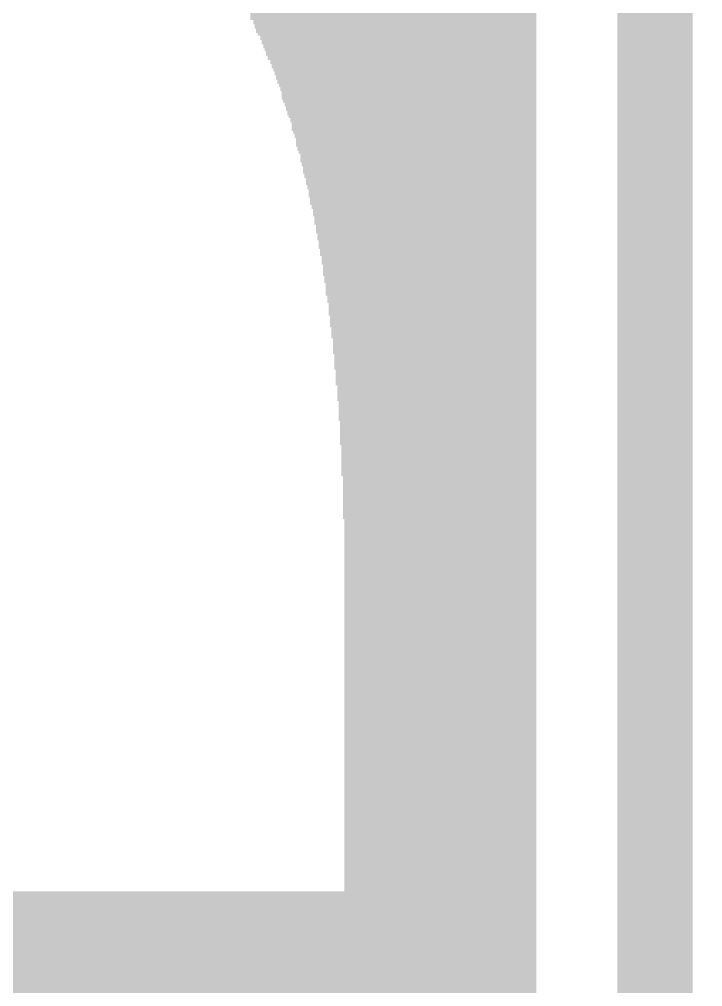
# Model space of a CAD drawing. Extents: x -0.06 to 0.95, y -0.15 to 2.11.
# Drawn here: x 0.5172 to 0.5653, y 1.9392 to 2.0072 of the extents above; entities that cross this region are included whole.
import ezdxf

# ---------------------------------------------------------------- set-up
doc = ezdxf.new("R2010")
doc.units = 0
doc.layers.add('LORA_CLICK_V104_GTO', color=6, linetype='CONTINUOUS')

msp = doc.modelspace()

# ---------------------------------------------------------------- linework, layer by layer
at = {"layer": 'LORA_CLICK_V104_GTO', "const_width": 0.0014}
for points in [[(0.5335, 2.0079), (0.5536, 2.0079)], [(0.5335, 2.0079), (0.5536, 2.0079)], [(0.5337, 2.0076), (0.5536, 2.0076)], [(0.5337, 2.0076), (0.5536, 2.0076)], [(0.5593, 2.0077), (0.5646, 2.0077)], [(0.5593, 2.0077), (0.5646, 2.0077)], [(0.5338, 2.0073), (0.5536, 2.0073)], [(0.5338, 2.0073), (0.5536, 2.0073)], [(0.5339, 2.007), (0.5536, 2.007)], [(0.5339, 2.007), (0.5536, 2.007)], [(0.534, 2.0068), (0.5536, 2.0068)], [(0.534, 2.0068), (0.5536, 2.0068)], [(0.5593, 2.0074), (0.5646, 2.0074)], [(0.5593, 2.0074), (0.5646, 2.0074)], [(0.5593, 2.0071), (0.5646, 2.0071)], [(0.5593, 2.0071), (0.5646, 2.0071)], [(0.5593, 2.0069), (0.5646, 2.0069)], [(0.5593, 2.0069), (0.5646, 2.0069)], [(0.5342, 2.0065), (0.5536, 2.0065)], [(0.5342, 2.0065), (0.5536, 2.0065)], [(0.5343, 2.0062), (0.5536, 2.0062)], [(0.5343, 2.0062), (0.5536, 2.0062)], [(0.5593, 2.0066), (0.5646, 2.0066)], [(0.5593, 2.0066), (0.5646, 2.0066)], [(0.5593, 2.0063), (0.5646, 2.0063)], [(0.5593, 2.0063), (0.5646, 2.0063)], [(0.5344, 2.0059), (0.5536, 2.0059)], [(0.5344, 2.0059), (0.5536, 2.0059)], [(0.5345, 2.0057), (0.5536, 2.0057)], [(0.5345, 2.0057), (0.5536, 2.0057)], [(0.5593, 2.006), (0.5646, 2.006)], [(0.5593, 2.006), (0.5646, 2.006)], [(0.5593, 2.0058), (0.5646, 2.0058)], [(0.5593, 2.0058), (0.5646, 2.0058)], [(0.5593, 2.0055), (0.5646, 2.0055)], [(0.5593, 2.0055), (0.5646, 2.0055)], [(0.5346, 2.0054), (0.5536, 2.0054)], [(0.5346, 2.0054), (0.5536, 2.0054)], [(0.5347, 2.0051), (0.5536, 2.0051)], [(0.5347, 2.0051), (0.5536, 2.0051)], [(0.5349, 2.0048), (0.5536, 2.0048)], [(0.5349, 2.0048), (0.5536, 2.0048)], [(0.5593, 2.0052), (0.5646, 2.0052)], [(0.5593, 2.0052), (0.5646, 2.0052)], [(0.5593, 2.0049), (0.5646, 2.0049)], [(0.5593, 2.0049), (0.5646, 2.0049)], [(0.535, 2.0045), (0.5536, 2.0045)], [(0.535, 2.0045), (0.5536, 2.0045)], [(0.5351, 2.0043), (0.5536, 2.0043)], [(0.5351, 2.0043), (0.5536, 2.0043)], [(0.5593, 2.0047), (0.5646, 2.0047)], [(0.5593, 2.0047), (0.5646, 2.0047)], [(0.5593, 2.0044), (0.5646, 2.0044)], [(0.5593, 2.0044), (0.5646, 2.0044)], [(0.5593, 2.0041), (0.5646, 2.0041)], [(0.5593, 2.0041), (0.5646, 2.0041)], [(0.5352, 2.004), (0.5536, 2.004)], [(0.5352, 2.004), (0.5536, 2.004)], [(0.5353, 2.0037), (0.5536, 2.0037)], [(0.5353, 2.0037), (0.5536, 2.0037)], [(0.5354, 2.0034), (0.5536, 2.0034)], [(0.5354, 2.0034), (0.5536, 2.0034)], [(0.5593, 2.0038), (0.5646, 2.0038)], [(0.5593, 2.0038), (0.5646, 2.0038)], [(0.5593, 2.0035), (0.5646, 2.0035)], [(0.5593, 2.0035), (0.5646, 2.0035)], [(0.5355, 2.0032), (0.5536, 2.0032)], [(0.5355, 2.0032), (0.5536, 2.0032)], [(0.5356, 2.0029), (0.5536, 2.0029)], [(0.5356, 2.0029), (0.5536, 2.0029)], [(0.5593, 2.0033), (0.5646, 2.0033)], [(0.5593, 2.0033), (0.5646, 2.0033)], [(0.5593, 2.003), (0.5646, 2.003)], [(0.5593, 2.003), (0.5646, 2.003)], [(0.5593, 2.0027), (0.5646, 2.0027)], [(0.5593, 2.0027), (0.5646, 2.0027)], [(0.5357, 2.0026), (0.5536, 2.0026)], [(0.5357, 2.0026), (0.5536, 2.0026)], [(0.5357, 2.0023), (0.5536, 2.0023)], [(0.5357, 2.0023), (0.5536, 2.0023)], [(0.5358, 2.0021), (0.5536, 2.0021)], [(0.5358, 2.0021), (0.5536, 2.0021)], [(0.5593, 2.0024), (0.5646, 2.0024)], [(0.5593, 2.0024), (0.5646, 2.0024)], [(0.5593, 2.0022), (0.5646, 2.0022)], [(0.5593, 2.0022), (0.5646, 2.0022)], [(0.5359, 2.0018), (0.5536, 2.0018)], [(0.5359, 2.0018), (0.5536, 2.0018)], [(0.536, 2.0015), (0.5536, 2.0015)], [(0.536, 2.0015), (0.5536, 2.0015)], [(0.5593, 2.0019), (0.5646, 2.0019)], [(0.5593, 2.0019), (0.5646, 2.0019)], [(0.5593, 2.0016), (0.5646, 2.0016)], [(0.5593, 2.0016), (0.5646, 2.0016)], [(0.5361, 2.0012), (0.5536, 2.0012)], [(0.5361, 2.0012), (0.5536, 2.0012)], [(0.5362, 2.001), (0.5536, 2.001)], [(0.5362, 2.001), (0.5536, 2.001)], [(0.5363, 2.0007), (0.5536, 2.0007)], [(0.5363, 2.0007), (0.5536, 2.0007)], [(0.5593, 2.0013), (0.5646, 2.0013)], [(0.5593, 2.0013), (0.5646, 2.0013)], [(0.5593, 2.0011), (0.5646, 2.0011)], [(0.5593, 2.0011), (0.5646, 2.0011)], [(0.5593, 2.0008), (0.5646, 2.0008)], [(0.5593, 2.0008), (0.5646, 2.0008)], [(0.5364, 2.0004), (0.5536, 2.0004)], [(0.5364, 2.0004), (0.5536, 2.0004)], [(0.5364, 2.0001), (0.5536, 2.0001)], [(0.5364, 2.0001), (0.5536, 2.0001)], [(0.5593, 2.0005), (0.5646, 2.0005)], [(0.5593, 2.0005), (0.5646, 2.0005)], [(0.5593, 2.0002), (0.5646, 2.0002)], [(0.5593, 2.0002), (0.5646, 2.0002)], [(0.5593, 2), (0.5646, 2)], [(0.5593, 2), (0.5646, 2)], [(0.5365, 1.9999), (0.5536, 1.9999)], [(0.5365, 1.9999), (0.5536, 1.9999)], [(0.5366, 1.9996), (0.5536, 1.9996)], [(0.5366, 1.9996), (0.5536, 1.9996)], [(0.5367, 1.9993), (0.5536, 1.9993)], [(0.5367, 1.9993), (0.5536, 1.9993)], [(0.5593, 1.9997), (0.5646, 1.9997)], [(0.5593, 1.9997), (0.5646, 1.9997)], [(0.5593, 1.9994), (0.5646, 1.9994)], [(0.5593, 1.9994), (0.5646, 1.9994)], [(0.5367, 1.999), (0.5536, 1.999)], [(0.5367, 1.999), (0.5536, 1.999)], [(0.5368, 1.9987), (0.5536, 1.9987)], [(0.5368, 1.9987), (0.5536, 1.9987)], [(0.5593, 1.9991), (0.5646, 1.9991)], [(0.5593, 1.9991), (0.5646, 1.9991)], [(0.5593, 1.9989), (0.5646, 1.9989)], [(0.5593, 1.9989), (0.5646, 1.9989)], [(0.5369, 1.9985), (0.5536, 1.9985)], [(0.5369, 1.9985), (0.5536, 1.9985)], [(0.537, 1.9982), (0.5536, 1.9982)], [(0.537, 1.9982), (0.5536, 1.9982)], [(0.5593, 1.9986), (0.5646, 1.9986)], [(0.5593, 1.9986), (0.5646, 1.9986)], [(0.5593, 1.9983), (0.5646, 1.9983)], [(0.5593, 1.9983), (0.5646, 1.9983)], [(0.5593, 1.998), (0.5646, 1.998)], [(0.5593, 1.998), (0.5646, 1.998)], [(0.537, 1.9979), (0.5536, 1.9979)], [(0.537, 1.9979), (0.5536, 1.9979)], [(0.5371, 1.9976), (0.5536, 1.9976)], [(0.5371, 1.9976), (0.5536, 1.9976)], [(0.5372, 1.9974), (0.5536, 1.9974)], [(0.5372, 1.9974), (0.5536, 1.9974)], [(0.5593, 1.9977), (0.5646, 1.9977)], [(0.5593, 1.9977), (0.5646, 1.9977)], [(0.5593, 1.9975), (0.5646, 1.9975)], [(0.5593, 1.9975), (0.5646, 1.9975)], [(0.5372, 1.9971), (0.5536, 1.9971)], [(0.5372, 1.9971), (0.5536, 1.9971)], [(0.5373, 1.9968), (0.5536, 1.9968)], [(0.5373, 1.9968), (0.5536, 1.9968)], [(0.5593, 1.9972), (0.5646, 1.9972)], [(0.5593, 1.9972), (0.5646, 1.9972)], [(0.5593, 1.9969), (0.5646, 1.9969)], [(0.5593, 1.9969), (0.5646, 1.9969)], [(0.5593, 1.9966), (0.5646, 1.9966)], [(0.5593, 1.9966), (0.5646, 1.9966)], [(0.5374, 1.9965), (0.5536, 1.9965)], [(0.5374, 1.9965), (0.5536, 1.9965)], [(0.5374, 1.9963), (0.5536, 1.9963)], [(0.5374, 1.9963), (0.5536, 1.9963)], [(0.5375, 1.996), (0.5536, 1.996)], [(0.5375, 1.996), (0.5536, 1.996)], [(0.5593, 1.9964), (0.5646, 1.9964)], [(0.5593, 1.9964), (0.5646, 1.9964)], [(0.5593, 1.9961), (0.5646, 1.9961)], [(0.5593, 1.9961), (0.5646, 1.9961)], [(0.5376, 1.9957), (0.5536, 1.9957)], [(0.5376, 1.9957), (0.5536, 1.9957)], [(0.5376, 1.9954), (0.5536, 1.9954)], [(0.5376, 1.9954), (0.5536, 1.9954)], [(0.5593, 1.9958), (0.5646, 1.9958)], [(0.5593, 1.9958), (0.5646, 1.9958)], [(0.5593, 1.9955), (0.5646, 1.9955)], [(0.5593, 1.9955), (0.5646, 1.9955)], [(0.5593, 1.9953), (0.5646, 1.9953)], [(0.5593, 1.9953), (0.5646, 1.9953)], [(0.5377, 1.9952), (0.5536, 1.9952)], [(0.5377, 1.9952), (0.5536, 1.9952)], [(0.5377, 1.9949), (0.5536, 1.9949)], [(0.5377, 1.9949), (0.5536, 1.9949)], [(0.5378, 1.9946), (0.5536, 1.9946)], [(0.5378, 1.9946), (0.5536, 1.9946)], [(0.5593, 1.995), (0.5646, 1.995)], [(0.5593, 1.995), (0.5646, 1.995)], [(0.5593, 1.9947), (0.5646, 1.9947)], [(0.5593, 1.9947), (0.5646, 1.9947)], [(0.5379, 1.9943), (0.5536, 1.9943)], [(0.5379, 1.9943), (0.5536, 1.9943)], [(0.5379, 1.9941), (0.5536, 1.9941)], [(0.5379, 1.9941), (0.5536, 1.9941)], [(0.5593, 1.9944), (0.5646, 1.9944)], [(0.5593, 1.9944), (0.5646, 1.9944)], [(0.5593, 1.9942), (0.5646, 1.9942)], [(0.5593, 1.9942), (0.5646, 1.9942)], [(0.5593, 1.9939), (0.5646, 1.9939)], [(0.5593, 1.9939), (0.5646, 1.9939)], [(0.538, 1.9938), (0.5536, 1.9938)], [(0.538, 1.9938), (0.5536, 1.9938)], [(0.538, 1.9935), (0.5536, 1.9935)], [(0.538, 1.9935), (0.5536, 1.9935)], [(0.5381, 1.9932), (0.5536, 1.9932)], [(0.5381, 1.9932), (0.5536, 1.9932)], [(0.5593, 1.9936), (0.5646, 1.9936)], [(0.5593, 1.9936), (0.5646, 1.9936)], [(0.5593, 1.9933), (0.5646, 1.9933)], [(0.5593, 1.9933), (0.5646, 1.9933)], [(0.5381, 1.9929), (0.5536, 1.9929)], [(0.5381, 1.9929), (0.5536, 1.9929)], [(0.5382, 1.9927), (0.5536, 1.9927)], [(0.5382, 1.9927), (0.5536, 1.9927)], [(0.5593, 1.9931), (0.5646, 1.9931)], [(0.5593, 1.9931), (0.5646, 1.9931)], [(0.5593, 1.9928), (0.5646, 1.9928)], [(0.5593, 1.9928), (0.5646, 1.9928)], [(0.5593, 1.9925), (0.5646, 1.9925)], [(0.5593, 1.9925), (0.5646, 1.9925)], [(0.5382, 1.9924), (0.5536, 1.9924)], [(0.5382, 1.9924), (0.5536, 1.9924)], [(0.5383, 1.9921), (0.5536, 1.9921)], [(0.5383, 1.9921), (0.5536, 1.9921)], [(0.5593, 1.9922), (0.5646, 1.9922)], [(0.5593, 1.9922), (0.5646, 1.9922)], [(0.5593, 1.9919), (0.5646, 1.9919)], [(0.5593, 1.9919), (0.5646, 1.9919)], [(0.5383, 1.9918), (0.5536, 1.9918)], [(0.5383, 1.9918), (0.5536, 1.9918)], [(0.5384, 1.9916), (0.5536, 1.9916)], [(0.5384, 1.9916), (0.5536, 1.9916)], [(0.5384, 1.9913), (0.5536, 1.9913)], [(0.5384, 1.9913), (0.5536, 1.9913)], [(0.5593, 1.9917), (0.5646, 1.9917)], [(0.5593, 1.9917), (0.5646, 1.9917)], [(0.5593, 1.9914), (0.5646, 1.9914)], [(0.5593, 1.9914), (0.5646, 1.9914)], [(0.5385, 1.991), (0.5536, 1.991)], [(0.5385, 1.991), (0.5536, 1.991)], [(0.5385, 1.9907), (0.5536, 1.9907)], [(0.5385, 1.9907), (0.5536, 1.9907)], [(0.5386, 1.9905), (0.5536, 1.9905)], [(0.5386, 1.9905), (0.5536, 1.9905)], [(0.5593, 1.9911), (0.5646, 1.9911)], [(0.5593, 1.9911), (0.5646, 1.9911)], [(0.5593, 1.9908), (0.5646, 1.9908)], [(0.5593, 1.9908), (0.5646, 1.9908)], [(0.5593, 1.9906), (0.5646, 1.9906)], [(0.5593, 1.9906), (0.5646, 1.9906)], [(0.5386, 1.9902), (0.5536, 1.9902)], [(0.5386, 1.9902), (0.5536, 1.9902)], [(0.5386, 1.9899), (0.5536, 1.9899)], [(0.5386, 1.9899), (0.5536, 1.9899)], [(0.5593, 1.9903), (0.5646, 1.9903)], [(0.5593, 1.9903), (0.5646, 1.9903)], [(0.5593, 1.99), (0.5646, 1.99)], [(0.5593, 1.99), (0.5646, 1.99)], [(0.5387, 1.9896), (0.5536, 1.9896)], [(0.5387, 1.9896), (0.5536, 1.9896)], [(0.5387, 1.9894), (0.5536, 1.9894)], [(0.5387, 1.9894), (0.5536, 1.9894)], [(0.5388, 1.9891), (0.5536, 1.9891)], [(0.5388, 1.9891), (0.5536, 1.9891)], [(0.5593, 1.9897), (0.5646, 1.9897)], [(0.5593, 1.9897), (0.5646, 1.9897)], [(0.5593, 1.9895), (0.5646, 1.9895)], [(0.5593, 1.9895), (0.5646, 1.9895)], [(0.5593, 1.9892), (0.5646, 1.9892)], [(0.5593, 1.9892), (0.5646, 1.9892)], [(0.5388, 1.9888), (0.5536, 1.9888)], [(0.5388, 1.9888), (0.5536, 1.9888)], [(0.5388, 1.9885), (0.5536, 1.9885)], [(0.5388, 1.9885), (0.5536, 1.9885)], [(0.5593, 1.9889), (0.5646, 1.9889)], [(0.5593, 1.9889), (0.5646, 1.9889)], [(0.5593, 1.9886), (0.5646, 1.9886)], [(0.5593, 1.9886), (0.5646, 1.9886)], [(0.5389, 1.9882), (0.5536, 1.9882)], [(0.5389, 1.9882), (0.5536, 1.9882)], [(0.5389, 1.988), (0.5536, 1.988)], [(0.5389, 1.988), (0.5536, 1.988)], [(0.5593, 1.9884), (0.5646, 1.9884)], [(0.5593, 1.9884), (0.5646, 1.9884)], [(0.5593, 1.9881), (0.5646, 1.9881)], [(0.5593, 1.9881), (0.5646, 1.9881)], [(0.5593, 1.9878), (0.5646, 1.9878)], [(0.5593, 1.9878), (0.5646, 1.9878)], [(0.539, 1.9877), (0.5536, 1.9877)], [(0.539, 1.9877), (0.5536, 1.9877)], [(0.539, 1.9874), (0.5536, 1.9874)], [(0.539, 1.9874), (0.5536, 1.9874)], [(0.539, 1.9871), (0.5536, 1.9871)], [(0.539, 1.9871), (0.5536, 1.9871)], [(0.5593, 1.9875), (0.5646, 1.9875)], [(0.5593, 1.9875), (0.5646, 1.9875)], [(0.5593, 1.9873), (0.5646, 1.9873)], [(0.5593, 1.9873), (0.5646, 1.9873)], [(0.5391, 1.9869), (0.5536, 1.9869)], [(0.5391, 1.9869), (0.5536, 1.9869)], [(0.5391, 1.9866), (0.5536, 1.9866)], [(0.5391, 1.9866), (0.5536, 1.9866)], [(0.5593, 1.987), (0.5646, 1.987)], [(0.5593, 1.987), (0.5646, 1.987)], [(0.5593, 1.9867), (0.5646, 1.9867)], [(0.5593, 1.9867), (0.5646, 1.9867)], [(0.5593, 1.9864), (0.5646, 1.9864)], [(0.5593, 1.9864), (0.5646, 1.9864)], [(0.5391, 1.9863), (0.5536, 1.9863)], [(0.5391, 1.9863), (0.5536, 1.9863)], [(0.5392, 1.986), (0.5536, 1.986)], [(0.5392, 1.986), (0.5536, 1.986)], [(0.5392, 1.9858), (0.5536, 1.9858)], [(0.5392, 1.9858), (0.5536, 1.9858)], [(0.5593, 1.9861), (0.5646, 1.9861)], [(0.5593, 1.9861), (0.5646, 1.9861)], [(0.5593, 1.9859), (0.5646, 1.9859)], [(0.5593, 1.9859), (0.5646, 1.9859)], [(0.5392, 1.9855), (0.5536, 1.9855)], [(0.5392, 1.9855), (0.5536, 1.9855)], [(0.5393, 1.9852), (0.5536, 1.9852)], [(0.5393, 1.9852), (0.5536, 1.9852)], [(0.5593, 1.9856), (0.5646, 1.9856)], [(0.5593, 1.9856), (0.5646, 1.9856)], [(0.5593, 1.9853), (0.5646, 1.9853)], [(0.5593, 1.9853), (0.5646, 1.9853)], [(0.5593, 1.985), (0.5646, 1.985)], [(0.5593, 1.985), (0.5646, 1.985)], [(0.5393, 1.9849), (0.5536, 1.9849)], [(0.5393, 1.9849), (0.5536, 1.9849)], [(0.5393, 1.9847), (0.5536, 1.9847)], [(0.5393, 1.9847), (0.5536, 1.9847)], [(0.5393, 1.9844), (0.5536, 1.9844)], [(0.5393, 1.9844), (0.5536, 1.9844)], [(0.5593, 1.9848), (0.5646, 1.9848)], [(0.5593, 1.9848), (0.5646, 1.9848)], [(0.5593, 1.9845), (0.5646, 1.9845)], [(0.5593, 1.9845), (0.5646, 1.9845)], [(0.5394, 1.9841), (0.5536, 1.9841)], [(0.5394, 1.9841), (0.5536, 1.9841)], [(0.5394, 1.9838), (0.5536, 1.9838)], [(0.5394, 1.9838), (0.5536, 1.9838)], [(0.5593, 1.9842), (0.5646, 1.9842)], [(0.5593, 1.9842), (0.5646, 1.9842)], [(0.5593, 1.9839), (0.5646, 1.9839)], [(0.5593, 1.9839), (0.5646, 1.9839)], [(0.5593, 1.9837), (0.5646, 1.9837)], [(0.5593, 1.9837), (0.5646, 1.9837)], [(0.5394, 1.9836), (0.5536, 1.9836)], [(0.5394, 1.9836), (0.5536, 1.9836)], [(0.5394, 1.9833), (0.5536, 1.9833)], [(0.5394, 1.9833), (0.5536, 1.9833)], [(0.5395, 1.983), (0.5536, 1.983)], [(0.5395, 1.983), (0.5536, 1.983)], [(0.5593, 1.9834), (0.5646, 1.9834)], [(0.5593, 1.9834), (0.5646, 1.9834)], [(0.5593, 1.9831), (0.5646, 1.9831)], [(0.5593, 1.9831), (0.5646, 1.9831)], [(0.5395, 1.9827), (0.5536, 1.9827)], [(0.5395, 1.9827), (0.5536, 1.9827)], [(0.5395, 1.9824), (0.5536, 1.9824)], [(0.5395, 1.9824), (0.5536, 1.9824)], [(0.5593, 1.9828), (0.5646, 1.9828)], [(0.5593, 1.9828), (0.5646, 1.9828)], [(0.5593, 1.9826), (0.5646, 1.9826)], [(0.5593, 1.9826), (0.5646, 1.9826)], [(0.5593, 1.9823), (0.5646, 1.9823)], [(0.5593, 1.9823), (0.5646, 1.9823)], [(0.5395, 1.9822), (0.5536, 1.9822)], [(0.5395, 1.9822), (0.5536, 1.9822)], [(0.5396, 1.9819), (0.5536, 1.9819)], [(0.5396, 1.9819), (0.5536, 1.9819)], [(0.5396, 1.9816), (0.5536, 1.9816)], [(0.5396, 1.9816), (0.5536, 1.9816)], [(0.5593, 1.982), (0.5646, 1.982)], [(0.5593, 1.982), (0.5646, 1.982)], [(0.5593, 1.9817), (0.5646, 1.9817)], [(0.5593, 1.9817), (0.5646, 1.9817)], [(0.5396, 1.9813), (0.5536, 1.9813)], [(0.5396, 1.9813), (0.5536, 1.9813)], [(0.5396, 1.9811), (0.5536, 1.9811)], [(0.5396, 1.9811), (0.5536, 1.9811)], [(0.5593, 1.9814), (0.5646, 1.9814)], [(0.5593, 1.9814), (0.5646, 1.9814)], [(0.5593, 1.9812), (0.5646, 1.9812)], [(0.5593, 1.9812), (0.5646, 1.9812)], [(0.5397, 1.9808), (0.5536, 1.9808)], [(0.5397, 1.9808), (0.5536, 1.9808)], [(0.5397, 1.9805), (0.5536, 1.9805)], [(0.5397, 1.9805), (0.5536, 1.9805)], [(0.5593, 1.9809), (0.5646, 1.9809)], [(0.5593, 1.9809), (0.5646, 1.9809)], [(0.5593, 1.9806), (0.5646, 1.9806)], [(0.5593, 1.9806), (0.5646, 1.9806)], [(0.5593, 1.9803), (0.5646, 1.9803)], [(0.5593, 1.9803), (0.5646, 1.9803)], [(0.5397, 1.9802), (0.5536, 1.9802)], [(0.5397, 1.9802), (0.5536, 1.9802)], [(0.5397, 1.98), (0.5536, 1.98)], [(0.5397, 1.98), (0.5536, 1.98)], [(0.5397, 1.9797), (0.5536, 1.9797)], [(0.5397, 1.9797), (0.5536, 1.9797)], [(0.5593, 1.9801), (0.5646, 1.9801)], [(0.5593, 1.9801), (0.5646, 1.9801)], [(0.5593, 1.9798), (0.5646, 1.9798)], [(0.5593, 1.9798), (0.5646, 1.9798)], [(0.5398, 1.9794), (0.5536, 1.9794)], [(0.5398, 1.9794), (0.5536, 1.9794)], [(0.5398, 1.9791), (0.5536, 1.9791)], [(0.5398, 1.9791), (0.5536, 1.9791)], [(0.5398, 1.9789), (0.5536, 1.9789)], [(0.5398, 1.9789), (0.5536, 1.9789)], [(0.5593, 1.9795), (0.5646, 1.9795)], [(0.5593, 1.9795), (0.5646, 1.9795)], [(0.5593, 1.9792), (0.5646, 1.9792)], [(0.5593, 1.9792), (0.5646, 1.9792)], [(0.5593, 1.979), (0.5646, 1.979)], [(0.5593, 1.979), (0.5646, 1.979)], [(0.5398, 1.9786), (0.5536, 1.9786)], [(0.5398, 1.9786), (0.5536, 1.9786)], [(0.5398, 1.9783), (0.5536, 1.9783)], [(0.5398, 1.9783), (0.5536, 1.9783)], [(0.5593, 1.9787), (0.5646, 1.9787)], [(0.5593, 1.9787), (0.5646, 1.9787)], [(0.5593, 1.9784), (0.5646, 1.9784)], [(0.5593, 1.9784), (0.5646, 1.9784)], [(0.5398, 1.978), (0.5536, 1.978)], [(0.5398, 1.978), (0.5536, 1.978)], [(0.5399, 1.9778), (0.5536, 1.9778)], [(0.5399, 1.9778), (0.5536, 1.9778)], [(0.5593, 1.9781), (0.5646, 1.9781)], [(0.5593, 1.9781), (0.5646, 1.9781)], [(0.5593, 1.9779), (0.5646, 1.9779)], [(0.5593, 1.9779), (0.5646, 1.9779)], [(0.5593, 1.9776), (0.5646, 1.9776)], [(0.5593, 1.9776), (0.5646, 1.9776)], [(0.5399, 1.9775), (0.5536, 1.9775)], [(0.5399, 1.9775), (0.5536, 1.9775)], [(0.5399, 1.9772), (0.5536, 1.9772)], [(0.5399, 1.9772), (0.5536, 1.9772)], [(0.5399, 1.9769), (0.5536, 1.9769)], [(0.5399, 1.9769), (0.5536, 1.9769)], [(0.5593, 1.9773), (0.5646, 1.9773)], [(0.5593, 1.9773), (0.5646, 1.9773)], [(0.5593, 1.977), (0.5646, 1.977)], [(0.5593, 1.977), (0.5646, 1.977)], [(0.5399, 1.9766), (0.5536, 1.9766)], [(0.5399, 1.9766), (0.5536, 1.9766)], [(0.5399, 1.9764), (0.5536, 1.9764)], [(0.5399, 1.9764), (0.5536, 1.9764)], [(0.5593, 1.9768), (0.5646, 1.9768)], [(0.5593, 1.9768), (0.5646, 1.9768)], [(0.5593, 1.9765), (0.5646, 1.9765)], [(0.5593, 1.9765), (0.5646, 1.9765)], [(0.5593, 1.9762), (0.5646, 1.9762)], [(0.5593, 1.9762), (0.5646, 1.9762)], [(0.5399, 1.9761), (0.5536, 1.9761)], [(0.5399, 1.9761), (0.5536, 1.9761)], [(0.5399, 1.9758), (0.5536, 1.9758)], [(0.5399, 1.9758), (0.5536, 1.9758)], [(0.54, 1.9755), (0.5536, 1.9755)], [(0.54, 1.9755), (0.5536, 1.9755)], [(0.5593, 1.9759), (0.5646, 1.9759)], [(0.5593, 1.9759), (0.5646, 1.9759)], [(0.5593, 1.9756), (0.5646, 1.9756)], [(0.5593, 1.9756), (0.5646, 1.9756)], [(0.54, 1.9753), (0.5536, 1.9753)], [(0.54, 1.9753), (0.5536, 1.9753)], [(0.54, 1.975), (0.5536, 1.975)], [(0.54, 1.975), (0.5536, 1.975)], [(0.5593, 1.9754), (0.5646, 1.9754)], [(0.5593, 1.9754), (0.5646, 1.9754)], [(0.5593, 1.9751), (0.5646, 1.9751)], [(0.5593, 1.9751), (0.5646, 1.9751)], [(0.5593, 1.9748), (0.5646, 1.9748)], [(0.5593, 1.9748), (0.5646, 1.9748)], [(0.54, 1.9747), (0.5536, 1.9747)], [(0.54, 1.9747), (0.5536, 1.9747)], [(0.54, 1.9744), (0.5536, 1.9744)], [(0.54, 1.9744), (0.5536, 1.9744)], [(0.54, 1.9742), (0.5536, 1.9742)], [(0.54, 1.9742), (0.5536, 1.9742)], [(0.5593, 1.9745), (0.5646, 1.9745)], [(0.5593, 1.9745), (0.5646, 1.9745)], [(0.5593, 1.9743), (0.5646, 1.9743)], [(0.5593, 1.9743), (0.5646, 1.9743)], [(0.54, 1.9739), (0.5536, 1.9739)], [(0.54, 1.9739), (0.5536, 1.9739)], [(0.54, 1.9736), (0.5536, 1.9736)], [(0.54, 1.9736), (0.5536, 1.9736)], [(0.5593, 1.974), (0.5646, 1.974)], [(0.5593, 1.974), (0.5646, 1.974)], [(0.5593, 1.9737), (0.5646, 1.9737)], [(0.5593, 1.9737), (0.5646, 1.9737)], [(0.54, 1.9733), (0.5536, 1.9733)], [(0.54, 1.9733), (0.5536, 1.9733)], [(0.54, 1.9731), (0.5536, 1.9731)], [(0.54, 1.9731), (0.5536, 1.9731)], [(0.54, 1.9728), (0.5536, 1.9728)], [(0.54, 1.9728), (0.5536, 1.9728)], [(0.5593, 1.9734), (0.5646, 1.9734)], [(0.5593, 1.9734), (0.5646, 1.9734)], [(0.5593, 1.9732), (0.5646, 1.9732)], [(0.5593, 1.9732), (0.5646, 1.9732)], [(0.5593, 1.9729), (0.5646, 1.9729)], [(0.5593, 1.9729), (0.5646, 1.9729)], [(0.5401, 1.9725), (0.5536, 1.9725)], [(0.5401, 1.9725), (0.5536, 1.9725)], [(0.5401, 1.9722), (0.5536, 1.9722)], [(0.5401, 1.9722), (0.5536, 1.9722)], [(0.5593, 1.9726), (0.5646, 1.9726)], [(0.5593, 1.9726), (0.5646, 1.9726)], [(0.5593, 1.9723), (0.5646, 1.9723)], [(0.5593, 1.9723), (0.5646, 1.9723)], [(0.5593, 1.9721), (0.5646, 1.9721)], [(0.5593, 1.9721), (0.5646, 1.9721)], [(0.5401, 1.972), (0.5536, 1.972)], [(0.5401, 1.972), (0.5536, 1.972)], [(0.5401, 1.9717), (0.5536, 1.9717)], [(0.5401, 1.9717), (0.5536, 1.9717)], [(0.5401, 1.9714), (0.5536, 1.9714)], [(0.5401, 1.9714), (0.5536, 1.9714)], [(0.5593, 1.9718), (0.5646, 1.9718)], [(0.5593, 1.9718), (0.5646, 1.9718)], [(0.5593, 1.9715), (0.5646, 1.9715)], [(0.5593, 1.9715), (0.5646, 1.9715)], [(0.5401, 1.9711), (0.5536, 1.9711)], [(0.5401, 1.9711), (0.5536, 1.9711)], [(0.5401, 1.9708), (0.5536, 1.9708)], [(0.5401, 1.9708), (0.5536, 1.9708)], [(0.5593, 1.9712), (0.5646, 1.9712)], [(0.5593, 1.9712), (0.5646, 1.9712)], [(0.5593, 1.971), (0.5646, 1.971)], [(0.5593, 1.971), (0.5646, 1.971)], [(0.5401, 1.9706), (0.5536, 1.9706)], [(0.5401, 1.9706), (0.5536, 1.9706)], [(0.5401, 1.9703), (0.5536, 1.9703)], [(0.5401, 1.9703), (0.5536, 1.9703)], [(0.5593, 1.9707), (0.5646, 1.9707)], [(0.5593, 1.9707), (0.5646, 1.9707)], [(0.5593, 1.9704), (0.5646, 1.9704)], [(0.5593, 1.9704), (0.5646, 1.9704)], [(0.5593, 1.9701), (0.5646, 1.9701)], [(0.5593, 1.9701), (0.5646, 1.9701)], [(0.5401, 1.97), (0.5536, 1.97)], [(0.5401, 1.97), (0.5536, 1.97)], [(0.5401, 1.9697), (0.5536, 1.9697)], [(0.5401, 1.9697), (0.5536, 1.9697)], [(0.5401, 1.9695), (0.5536, 1.9695)], [(0.5401, 1.9695), (0.5536, 1.9695)], [(0.5593, 1.9698), (0.5646, 1.9698)], [(0.5593, 1.9698), (0.5646, 1.9698)], [(0.5593, 1.9696), (0.5646, 1.9696)], [(0.5593, 1.9696), (0.5646, 1.9696)], [(0.5401, 1.9692), (0.5536, 1.9692)], [(0.5401, 1.9692), (0.5536, 1.9692)], [(0.5401, 1.9689), (0.5536, 1.9689)], [(0.5401, 1.9689), (0.5536, 1.9689)], [(0.5593, 1.9693), (0.5646, 1.9693)], [(0.5593, 1.9693), (0.5646, 1.9693)], [(0.5593, 1.969), (0.5646, 1.969)], [(0.5593, 1.969), (0.5646, 1.969)], [(0.5593, 1.9687), (0.5646, 1.9687)], [(0.5593, 1.9687), (0.5646, 1.9687)], [(0.5401, 1.9686), (0.5536, 1.9686)], [(0.5401, 1.9686), (0.5536, 1.9686)], [(0.5401, 1.9684), (0.5536, 1.9684)], [(0.5401, 1.9684), (0.5536, 1.9684)], [(0.5401, 1.9681), (0.5536, 1.9681)], [(0.5401, 1.9681), (0.5536, 1.9681)], [(0.5593, 1.9685), (0.5646, 1.9685)], [(0.5593, 1.9685), (0.5646, 1.9685)], [(0.5593, 1.9682), (0.5646, 1.9682)], [(0.5593, 1.9682), (0.5646, 1.9682)], [(0.5401, 1.9678), (0.5536, 1.9678)], [(0.5401, 1.9678), (0.5536, 1.9678)], [(0.5401, 1.9675), (0.5536, 1.9675)], [(0.5401, 1.9675), (0.5536, 1.9675)], [(0.5593, 1.9679), (0.5646, 1.9679)], [(0.5593, 1.9679), (0.5646, 1.9679)], [(0.5593, 1.9676), (0.5646, 1.9676)], [(0.5593, 1.9676), (0.5646, 1.9676)], [(0.5593, 1.9674), (0.5646, 1.9674)], [(0.5593, 1.9674), (0.5646, 1.9674)], [(0.5401, 1.9673), (0.5536, 1.9673)], [(0.5401, 1.9673), (0.5536, 1.9673)], [(0.5401, 1.967), (0.5536, 1.967)], [(0.5401, 1.967), (0.5536, 1.967)], [(0.5401, 1.9667), (0.5536, 1.9667)], [(0.5401, 1.9667), (0.5536, 1.9667)], [(0.5593, 1.9671), (0.5646, 1.9671)], [(0.5593, 1.9671), (0.5646, 1.9671)], [(0.5593, 1.9668), (0.5646, 1.9668)], [(0.5593, 1.9668), (0.5646, 1.9668)], [(0.5401, 1.9664), (0.5536, 1.9664)], [(0.5401, 1.9664), (0.5536, 1.9664)], [(0.5401, 1.9662), (0.5536, 1.9662)], [(0.5401, 1.9662), (0.5536, 1.9662)], [(0.5593, 1.9665), (0.5646, 1.9665)], [(0.5593, 1.9665), (0.5646, 1.9665)], [(0.5593, 1.9663), (0.5646, 1.9663)], [(0.5593, 1.9663), (0.5646, 1.9663)], [(0.5593, 1.966), (0.5646, 1.966)], [(0.5593, 1.966), (0.5646, 1.966)], [(0.5401, 1.9659), (0.5536, 1.9659)], [(0.5401, 1.9659), (0.5536, 1.9659)], [(0.5401, 1.9656), (0.5536, 1.9656)], [(0.5401, 1.9656), (0.5536, 1.9656)], [(0.5401, 1.9653), (0.5536, 1.9653)], [(0.5401, 1.9653), (0.5536, 1.9653)], [(0.5593, 1.9657), (0.5646, 1.9657)], [(0.5593, 1.9657), (0.5646, 1.9657)], [(0.5593, 1.9654), (0.5646, 1.9654)], [(0.5593, 1.9654), (0.5646, 1.9654)], [(0.5401, 1.965), (0.5536, 1.965)], [(0.5401, 1.965), (0.5536, 1.965)], [(0.5401, 1.9648), (0.5536, 1.9648)], [(0.5401, 1.9648), (0.5536, 1.9648)], [(0.5593, 1.9652), (0.5646, 1.9652)], [(0.5593, 1.9652), (0.5646, 1.9652)], [(0.5593, 1.9649), (0.5646, 1.9649)], [(0.5593, 1.9649), (0.5646, 1.9649)], [(0.5593, 1.9646), (0.5646, 1.9646)], [(0.5593, 1.9646), (0.5646, 1.9646)], [(0.5401, 1.9645), (0.5536, 1.9645)], [(0.5401, 1.9645), (0.5536, 1.9645)], [(0.5401, 1.9642), (0.5536, 1.9642)], [(0.5401, 1.9642), (0.5536, 1.9642)], [(0.5593, 1.9643), (0.5646, 1.9643)], [(0.5593, 1.9643), (0.5646, 1.9643)], [(0.5593, 1.964), (0.5646, 1.964)], [(0.5593, 1.964), (0.5646, 1.964)], [(0.5401, 1.9639), (0.5536, 1.9639)], [(0.5401, 1.9639), (0.5536, 1.9639)], [(0.5401, 1.9637), (0.5536, 1.9637)], [(0.5401, 1.9637), (0.5536, 1.9637)], [(0.5401, 1.9634), (0.5536, 1.9634)], [(0.5401, 1.9634), (0.5536, 1.9634)], [(0.5593, 1.9638), (0.5646, 1.9638)], [(0.5593, 1.9638), (0.5646, 1.9638)], [(0.5593, 1.9635), (0.5646, 1.9635)], [(0.5593, 1.9635), (0.5646, 1.9635)], [(0.5401, 1.9631), (0.5536, 1.9631)], [(0.5401, 1.9631), (0.5536, 1.9631)], [(0.5401, 1.9628), (0.5536, 1.9628)], [(0.5401, 1.9628), (0.5536, 1.9628)], [(0.5401, 1.9626), (0.5536, 1.9626)], [(0.5401, 1.9626), (0.5536, 1.9626)], [(0.5593, 1.9632), (0.5646, 1.9632)], [(0.5593, 1.9632), (0.5646, 1.9632)], [(0.5593, 1.9629), (0.5646, 1.9629)], [(0.5593, 1.9629), (0.5646, 1.9629)], [(0.5593, 1.9627), (0.5646, 1.9627)], [(0.5593, 1.9627), (0.5646, 1.9627)], [(0.5401, 1.9623), (0.5536, 1.9623)], [(0.5401, 1.9623), (0.5536, 1.9623)], [(0.5401, 1.962), (0.5536, 1.962)], [(0.5401, 1.962), (0.5536, 1.962)], [(0.5593, 1.9624), (0.5646, 1.9624)], [(0.5593, 1.9624), (0.5646, 1.9624)], [(0.5593, 1.9621), (0.5646, 1.9621)], [(0.5593, 1.9621), (0.5646, 1.9621)], [(0.5401, 1.9617), (0.5536, 1.9617)], [(0.5401, 1.9617), (0.5536, 1.9617)], [(0.5401, 1.9615), (0.5536, 1.9615)], [(0.5401, 1.9615), (0.5536, 1.9615)], [(0.5401, 1.9612), (0.5536, 1.9612)], [(0.5401, 1.9612), (0.5536, 1.9612)], [(0.5593, 1.9618), (0.5646, 1.9618)], [(0.5593, 1.9618), (0.5646, 1.9618)], [(0.5593, 1.9616), (0.5646, 1.9616)], [(0.5593, 1.9616), (0.5646, 1.9616)], [(0.5593, 1.9613), (0.5646, 1.9613)], [(0.5593, 1.9613), (0.5646, 1.9613)], [(0.5401, 1.9609), (0.5536, 1.9609)], [(0.5401, 1.9609), (0.5536, 1.9609)], [(0.5401, 1.9606), (0.5536, 1.9606)], [(0.5401, 1.9606), (0.5536, 1.9606)], [(0.5593, 1.961), (0.5646, 1.961)], [(0.5593, 1.961), (0.5646, 1.961)], [(0.5593, 1.9607), (0.5646, 1.9607)], [(0.5593, 1.9607), (0.5646, 1.9607)], [(0.5401, 1.9604), (0.5536, 1.9604)], [(0.5401, 1.9604), (0.5536, 1.9604)], [(0.5401, 1.9601), (0.5536, 1.9601)], [(0.5401, 1.9601), (0.5536, 1.9601)], [(0.5593, 1.9605), (0.5646, 1.9605)], [(0.5593, 1.9605), (0.5646, 1.9605)], [(0.5593, 1.9602), (0.5646, 1.9602)], [(0.5593, 1.9602), (0.5646, 1.9602)], [(0.5593, 1.9599), (0.5646, 1.9599)], [(0.5593, 1.9599), (0.5646, 1.9599)], [(0.5401, 1.9598), (0.5536, 1.9598)], [(0.5401, 1.9598), (0.5536, 1.9598)], [(0.5401, 1.9595), (0.5536, 1.9595)], [(0.5401, 1.9595), (0.5536, 1.9595)], [(0.5401, 1.9592), (0.5536, 1.9592)], [(0.5401, 1.9592), (0.5536, 1.9592)], [(0.5593, 1.9596), (0.5646, 1.9596)], [(0.5593, 1.9596), (0.5646, 1.9596)], [(0.5593, 1.9594), (0.5646, 1.9594)], [(0.5593, 1.9594), (0.5646, 1.9594)], [(0.5401, 1.959), (0.5536, 1.959)], [(0.5401, 1.959), (0.5536, 1.959)], [(0.5401, 1.9587), (0.5536, 1.9587)], [(0.5401, 1.9587), (0.5536, 1.9587)], [(0.5593, 1.9591), (0.5646, 1.9591)], [(0.5593, 1.9591), (0.5646, 1.9591)], [(0.5593, 1.9588), (0.5646, 1.9588)], [(0.5593, 1.9588), (0.5646, 1.9588)], [(0.5593, 1.9585), (0.5646, 1.9585)], [(0.5593, 1.9585), (0.5646, 1.9585)], [(0.5401, 1.9584), (0.5536, 1.9584)], [(0.5401, 1.9584), (0.5536, 1.9584)], [(0.5401, 1.9581), (0.5536, 1.9581)], [(0.5401, 1.9581), (0.5536, 1.9581)], [(0.5401, 1.9579), (0.5536, 1.9579)], [(0.5401, 1.9579), (0.5536, 1.9579)], [(0.5593, 1.9582), (0.5646, 1.9582)], [(0.5593, 1.9582), (0.5646, 1.9582)], [(0.5593, 1.958), (0.5646, 1.958)], [(0.5593, 1.958), (0.5646, 1.958)], [(0.5401, 1.9576), (0.5536, 1.9576)], [(0.5401, 1.9576), (0.5536, 1.9576)], [(0.5401, 1.9573), (0.5536, 1.9573)], [(0.5401, 1.9573), (0.5536, 1.9573)], [(0.5593, 1.9577), (0.5646, 1.9577)], [(0.5593, 1.9577), (0.5646, 1.9577)], [(0.5593, 1.9574), (0.5646, 1.9574)], [(0.5593, 1.9574), (0.5646, 1.9574)], [(0.5593, 1.9571), (0.5646, 1.9571)], [(0.5593, 1.9571), (0.5646, 1.9571)], [(0.5401, 1.957), (0.5536, 1.957)], [(0.5401, 1.957), (0.5536, 1.957)], [(0.5401, 1.9568), (0.5536, 1.9568)], [(0.5401, 1.9568), (0.5536, 1.9568)], [(0.5401, 1.9565), (0.5536, 1.9565)], [(0.5401, 1.9565), (0.5536, 1.9565)], [(0.5593, 1.9569), (0.5646, 1.9569)], [(0.5593, 1.9569), (0.5646, 1.9569)], [(0.5593, 1.9566), (0.5646, 1.9566)], [(0.5593, 1.9566), (0.5646, 1.9566)], [(0.5401, 1.9562), (0.5536, 1.9562)], [(0.5401, 1.9562), (0.5536, 1.9562)], [(0.5401, 1.9559), (0.5536, 1.9559)], [(0.5401, 1.9559), (0.5536, 1.9559)], [(0.5593, 1.9563), (0.5646, 1.9563)], [(0.5593, 1.9563), (0.5646, 1.9563)], [(0.5593, 1.956), (0.5646, 1.956)], [(0.5593, 1.956), (0.5646, 1.956)], [(0.5593, 1.9558), (0.5646, 1.9558)], [(0.5593, 1.9558), (0.5646, 1.9558)], [(0.5401, 1.9557), (0.5536, 1.9557)], [(0.5401, 1.9557), (0.5536, 1.9557)], [(0.5401, 1.9554), (0.5536, 1.9554)], [(0.5401, 1.9554), (0.5536, 1.9554)], [(0.5401, 1.9551), (0.5536, 1.9551)], [(0.5401, 1.9551), (0.5536, 1.9551)], [(0.5593, 1.9555), (0.5646, 1.9555)], [(0.5593, 1.9555), (0.5646, 1.9555)], [(0.5593, 1.9552), (0.5646, 1.9552)], [(0.5593, 1.9552), (0.5646, 1.9552)], [(0.5401, 1.9548), (0.5536, 1.9548)], [(0.5401, 1.9548), (0.5536, 1.9548)], [(0.5401, 1.9546), (0.5536, 1.9546)], [(0.5401, 1.9546), (0.5536, 1.9546)], [(0.5593, 1.9549), (0.5646, 1.9549)], [(0.5593, 1.9549), (0.5646, 1.9549)], [(0.5593, 1.9547), (0.5646, 1.9547)], [(0.5593, 1.9547), (0.5646, 1.9547)], [(0.5593, 1.9544), (0.5646, 1.9544)], [(0.5593, 1.9544), (0.5646, 1.9544)], [(0.5401, 1.9543), (0.5536, 1.9543)], [(0.5401, 1.9543), (0.5536, 1.9543)], [(0.5401, 1.954), (0.5536, 1.954)], [(0.5401, 1.954), (0.5536, 1.954)], [(0.5401, 1.9537), (0.5536, 1.9537)], [(0.5401, 1.9537), (0.5536, 1.9537)], [(0.5593, 1.9541), (0.5646, 1.9541)], [(0.5593, 1.9541), (0.5646, 1.9541)], [(0.5593, 1.9538), (0.5646, 1.9538)], [(0.5593, 1.9538), (0.5646, 1.9538)], [(0.5401, 1.9534), (0.5536, 1.9534)], [(0.5401, 1.9534), (0.5536, 1.9534)], [(0.5401, 1.9532), (0.5536, 1.9532)], [(0.5401, 1.9532), (0.5536, 1.9532)], [(0.5593, 1.9536), (0.5646, 1.9536)], [(0.5593, 1.9536), (0.5646, 1.9536)], [(0.5593, 1.9533), (0.5646, 1.9533)], [(0.5593, 1.9533), (0.5646, 1.9533)], [(0.5401, 1.9529), (0.5536, 1.9529)], [(0.5401, 1.9529), (0.5536, 1.9529)], [(0.5401, 1.9526), (0.5536, 1.9526)], [(0.5401, 1.9526), (0.5536, 1.9526)], [(0.5593, 1.953), (0.5646, 1.953)], [(0.5593, 1.953), (0.5646, 1.953)], [(0.5593, 1.9527), (0.5646, 1.9527)], [(0.5593, 1.9527), (0.5646, 1.9527)], [(0.5593, 1.9524), (0.5646, 1.9524)], [(0.5593, 1.9524), (0.5646, 1.9524)], [(0.5401, 1.9523), (0.5536, 1.9523)], [(0.5401, 1.9523), (0.5536, 1.9523)], [(0.5401, 1.9521), (0.5536, 1.9521)], [(0.5401, 1.9521), (0.5536, 1.9521)], [(0.5401, 1.9518), (0.5536, 1.9518)], [(0.5401, 1.9518), (0.5536, 1.9518)], [(0.5593, 1.9522), (0.5646, 1.9522)], [(0.5593, 1.9522), (0.5646, 1.9522)], [(0.5593, 1.9519), (0.5646, 1.9519)], [(0.5593, 1.9519), (0.5646, 1.9519)], [(0.5401, 1.9515), (0.5536, 1.9515)], [(0.5401, 1.9515), (0.5536, 1.9515)], [(0.5401, 1.9512), (0.5536, 1.9512)], [(0.5401, 1.9512), (0.5536, 1.9512)], [(0.5401, 1.951), (0.5536, 1.951)], [(0.5401, 1.951), (0.5536, 1.951)], [(0.5593, 1.9516), (0.5646, 1.9516)], [(0.5593, 1.9516), (0.5646, 1.9516)], [(0.5593, 1.9513), (0.5646, 1.9513)], [(0.5593, 1.9513), (0.5646, 1.9513)], [(0.5593, 1.9511), (0.5646, 1.9511)], [(0.5593, 1.9511), (0.5646, 1.9511)], [(0.5401, 1.9507), (0.5536, 1.9507)], [(0.5401, 1.9507), (0.5536, 1.9507)], [(0.5401, 1.9504), (0.5536, 1.9504)], [(0.5401, 1.9504), (0.5536, 1.9504)], [(0.5593, 1.9508), (0.5646, 1.9508)], [(0.5593, 1.9508), (0.5646, 1.9508)], [(0.5593, 1.9505), (0.5646, 1.9505)], [(0.5593, 1.9505), (0.5646, 1.9505)], [(0.5401, 1.9501), (0.5536, 1.9501)], [(0.5401, 1.9501), (0.5536, 1.9501)], [(0.5401, 1.9499), (0.5536, 1.9499)], [(0.5401, 1.9499), (0.5536, 1.9499)], [(0.5593, 1.9502), (0.5646, 1.9502)], [(0.5593, 1.9502), (0.5646, 1.9502)], [(0.5593, 1.95), (0.5646, 1.95)], [(0.5593, 1.95), (0.5646, 1.95)], [(0.5593, 1.9497), (0.5646, 1.9497)], [(0.5593, 1.9497), (0.5646, 1.9497)], [(0.5401, 1.9496), (0.5536, 1.9496)], [(0.5401, 1.9496), (0.5536, 1.9496)], [(0.5401, 1.9493), (0.5536, 1.9493)], [(0.5401, 1.9493), (0.5536, 1.9493)], [(0.5401, 1.949), (0.5536, 1.949)], [(0.5401, 1.949), (0.5536, 1.949)], [(0.5593, 1.9494), (0.5646, 1.9494)], [(0.5593, 1.9494), (0.5646, 1.9494)], [(0.5593, 1.9491), (0.5646, 1.9491)], [(0.5593, 1.9491), (0.5646, 1.9491)], [(0.5401, 1.9487), (0.5536, 1.9487)], [(0.5401, 1.9487), (0.5536, 1.9487)], [(0.5401, 1.9485), (0.5536, 1.9485)], [(0.5401, 1.9485), (0.5536, 1.9485)], [(0.5593, 1.9489), (0.5646, 1.9489)], [(0.5593, 1.9489), (0.5646, 1.9489)], [(0.5593, 1.9486), (0.5646, 1.9486)], [(0.5593, 1.9486), (0.5646, 1.9486)], [(0.5593, 1.9483), (0.5646, 1.9483)], [(0.5593, 1.9483), (0.5646, 1.9483)], [(0.5401, 1.9482), (0.5536, 1.9482)], [(0.5401, 1.9482), (0.5536, 1.9482)], [(0.5401, 1.9479), (0.5536, 1.9479)], [(0.5401, 1.9479), (0.5536, 1.9479)], [(0.5401, 1.9476), (0.5536, 1.9476)], [(0.5401, 1.9476), (0.5536, 1.9476)], [(0.5593, 1.948), (0.5646, 1.948)], [(0.5593, 1.948), (0.5646, 1.948)], [(0.5593, 1.9478), (0.5646, 1.9478)], [(0.5593, 1.9478), (0.5646, 1.9478)], [(0.5401, 1.9474), (0.5536, 1.9474)], [(0.5401, 1.9474), (0.5536, 1.9474)], [(0.5401, 1.9471), (0.5536, 1.9471)], [(0.5401, 1.9471), (0.5536, 1.9471)], [(0.5593, 1.9475), (0.5646, 1.9475)], [(0.5593, 1.9475), (0.5646, 1.9475)], [(0.5593, 1.9472), (0.5646, 1.9472)], [(0.5593, 1.9472), (0.5646, 1.9472)], [(0.5593, 1.9469), (0.5646, 1.9469)], [(0.5593, 1.9469), (0.5646, 1.9469)], [(0.5401, 1.9468), (0.5536, 1.9468)], [(0.5401, 1.9468), (0.5536, 1.9468)], [(0.5401, 1.9465), (0.5536, 1.9465)], [(0.5401, 1.9465), (0.5536, 1.9465)], [(0.5401, 1.9463), (0.5536, 1.9463)], [(0.5401, 1.9463), (0.5536, 1.9463)], [(0.5593, 1.9466), (0.5646, 1.9466)], [(0.5593, 1.9466), (0.5646, 1.9466)], [(0.5593, 1.9464), (0.5646, 1.9464)], [(0.5593, 1.9464), (0.5646, 1.9464)], [(0.5401, 1.946), (0.5536, 1.946)], [(0.5401, 1.946), (0.5536, 1.946)], [(0.5401, 1.9457), (0.5536, 1.9457)], [(0.5401, 1.9457), (0.5536, 1.9457)], [(0.5593, 1.9461), (0.5646, 1.9461)], [(0.5593, 1.9461), (0.5646, 1.9461)], [(0.5593, 1.9458), (0.5646, 1.9458)], [(0.5593, 1.9458), (0.5646, 1.9458)], [(0.4699, 1.9452), (0.5536, 1.9452)], [(0.4699, 1.9452), (0.5536, 1.9452)], [(0.4699, 1.9449), (0.5536, 1.9449)], [(0.4699, 1.9449), (0.5536, 1.9449)], [(0.5401, 1.9454), (0.5536, 1.9454)], [(0.5401, 1.9454), (0.5536, 1.9454)], [(0.5593, 1.9455), (0.5646, 1.9455)], [(0.5593, 1.9455), (0.5646, 1.9455)], [(0.5593, 1.9453), (0.5646, 1.9453)], [(0.5593, 1.9453), (0.5646, 1.9453)], [(0.5593, 1.945), (0.5646, 1.945)], [(0.5593, 1.945), (0.5646, 1.945)], [(0.4699, 1.9446), (0.5536, 1.9446)], [(0.4699, 1.9446), (0.5536, 1.9446)], [(0.4699, 1.9443), (0.5536, 1.9443)], [(0.4699, 1.9443), (0.5536, 1.9443)], [(0.5593, 1.9447), (0.5646, 1.9447)], [(0.5593, 1.9447), (0.5646, 1.9447)], [(0.5593, 1.9444), (0.5646, 1.9444)], [(0.5593, 1.9444), (0.5646, 1.9444)], [(0.5593, 1.9442), (0.5646, 1.9442)], [(0.5593, 1.9442), (0.5646, 1.9442)], [(0.4699, 1.9441), (0.5536, 1.9441)], [(0.4699, 1.9441), (0.5536, 1.9441)], [(0.4699, 1.9438), (0.5536, 1.9438)], [(0.4699, 1.9438), (0.5536, 1.9438)], [(0.4699, 1.9435), (0.5536, 1.9435)], [(0.4699, 1.9435), (0.5536, 1.9435)], [(0.5593, 1.9439), (0.5646, 1.9439)], [(0.5593, 1.9439), (0.5646, 1.9439)], [(0.5593, 1.9436), (0.5646, 1.9436)], [(0.5593, 1.9436), (0.5646, 1.9436)], [(0.4699, 1.9432), (0.5536, 1.9432)], [(0.4699, 1.9432), (0.5536, 1.9432)], [(0.4699, 1.9429), (0.5536, 1.9429)], [(0.4699, 1.9429), (0.5536, 1.9429)], [(0.5593, 1.9433), (0.5646, 1.9433)], [(0.5593, 1.9433), (0.5646, 1.9433)], [(0.5593, 1.9431), (0.5646, 1.9431)], [(0.5593, 1.9431), (0.5646, 1.9431)], [(0.4699, 1.9427), (0.5536, 1.9427)], [(0.4699, 1.9427), (0.5536, 1.9427)], [(0.4699, 1.9424), (0.5536, 1.9424)], [(0.4699, 1.9424), (0.5536, 1.9424)], [(0.5593, 1.9428), (0.5646, 1.9428)], [(0.5593, 1.9428), (0.5646, 1.9428)], [(0.5593, 1.9425), (0.5646, 1.9425)], [(0.5593, 1.9425), (0.5646, 1.9425)], [(0.5593, 1.9422), (0.5646, 1.9422)], [(0.5593, 1.9422), (0.5646, 1.9422)], [(0.4699, 1.9421), (0.5536, 1.9421)], [(0.4699, 1.9421), (0.5536, 1.9421)], [(0.4699, 1.9418), (0.5536, 1.9418)], [(0.4699, 1.9418), (0.5536, 1.9418)], [(0.4699, 1.9416), (0.5536, 1.9416)], [(0.4699, 1.9416), (0.5536, 1.9416)], [(0.5593, 1.9419), (0.5646, 1.9419)], [(0.5593, 1.9419), (0.5646, 1.9419)], [(0.5593, 1.9417), (0.5646, 1.9417)], [(0.5593, 1.9417), (0.5646, 1.9417)], [(0.4699, 1.9413), (0.5536, 1.9413)], [(0.4699, 1.9413), (0.5536, 1.9413)], [(0.4699, 1.941), (0.5536, 1.941)], [(0.4699, 1.941), (0.5536, 1.941)], [(0.5593, 1.9414), (0.5646, 1.9414)], [(0.5593, 1.9414), (0.5646, 1.9414)], [(0.5593, 1.9411), (0.5646, 1.9411)], [(0.5593, 1.9411), (0.5646, 1.9411)], [(0.5593, 1.9408), (0.5646, 1.9408)], [(0.5593, 1.9408), (0.5646, 1.9408)], [(0.4699, 1.9407), (0.5536, 1.9407)], [(0.4699, 1.9407), (0.5536, 1.9407)], [(0.4699, 1.9405), (0.5536, 1.9405)], [(0.4699, 1.9405), (0.5536, 1.9405)], [(0.4699, 1.9402), (0.5536, 1.9402)], [(0.4699, 1.9402), (0.5536, 1.9402)], [(0.5593, 1.9406), (0.5646, 1.9406)], [(0.5593, 1.9406), (0.5646, 1.9406)], [(0.5593, 1.9403), (0.5646, 1.9403)], [(0.5593, 1.9403), (0.5646, 1.9403)], [(0.4699, 1.9399), (0.5536, 1.9399)], [(0.4699, 1.9399), (0.5536, 1.9399)], [(0.4699, 1.9396), (0.5536, 1.9396)], [(0.4699, 1.9396), (0.5536, 1.9396)], [(0.5593, 1.94), (0.5646, 1.94)], [(0.5593, 1.94), (0.5646, 1.94)], [(0.5593, 1.9397), (0.5646, 1.9397)], [(0.5593, 1.9397), (0.5646, 1.9397)], [(0.5593, 1.9395), (0.5646, 1.9395)], [(0.5593, 1.9395), (0.5646, 1.9395)], [(0.4699, 1.9394), (0.5536, 1.9394)], [(0.4699, 1.9394), (0.5536, 1.9394)], [(0.4699, 1.9391), (0.5536, 1.9391)], [(0.4699, 1.9391), (0.5536, 1.9391)], [(0.4699, 1.9388), (0.5536, 1.9388)], [(0.4699, 1.9388), (0.5536, 1.9388)], [(0.5593, 1.9392), (0.5646, 1.9392)], [(0.5593, 1.9392), (0.5646, 1.9392)], [(0.5593, 1.9389), (0.5646, 1.9389)], [(0.5593, 1.9389), (0.5646, 1.9389)], [(0.5593, 1.9386), (0.5646, 1.9386)], [(0.5593, 1.9386), (0.5646, 1.9386)]]:
    msp.add_lwpolyline(points, dxfattribs=at)

doc.saveas('drawing.dxf')
